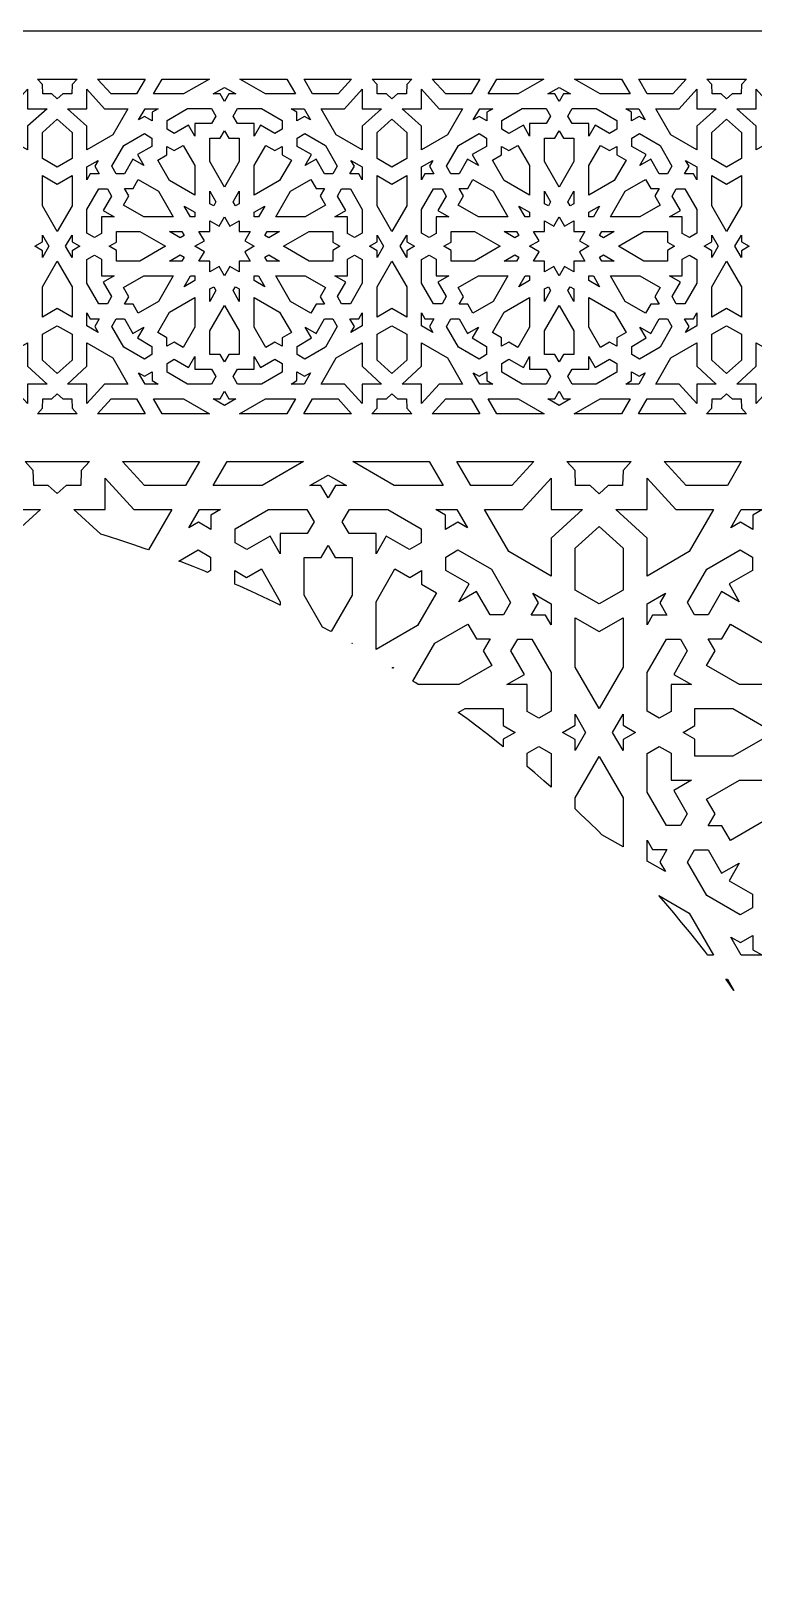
# Model space of a CAD drawing. Extents: x -430 to 430, y -1150 to 1150.
# Drawn here: x -5.4 to 145.7, y 823.6 to 1150 of the extents above; entities that cross this region are included whole.
import ezdxf

# ---------------------------------------------------------------- set-up
doc = ezdxf.new("R2010")
doc.units = 0
doc.layers.add('LAYER_1', color=18, linetype='CONTINUOUS')

msp = doc.modelspace()

# ---------------------------------------------------------------- linework, layer by layer
at = {"layer": 'LAYER_1'}
for points in [[(-430, -1150), (430, -1150), (430, 1150), (-430, 1150)], [(3.09, 1138.85), (3.03, 1136.9), (1.15, 1136.9), (0, 1135.84), (-1.15, 1136.9), (-3.03, 1136.9), (-3.09, 1138.85), (-4.15, 1140), (4.15, 1140)], [(16.57, 1136.9), (11.25, 1136.9), (8.42, 1140), (18.37, 1140)], [(26.44, 1136.9), (20.15, 1136.9), (21.94, 1140), (31.82, 1140)], [(49.83, 1136.9), (43.54, 1136.9), (38.17, 1140), (48.04, 1140)], [(58.73, 1136.9), (53.41, 1136.9), (51.62, 1140), (61.56, 1140)], [(73.09, 1138.85), (73.03, 1136.9), (71.15, 1136.9), (69.99, 1135.85), (68.84, 1136.9), (66.95, 1136.9), (66.89, 1138.85), (65.84, 1140), (74.15, 1140)], [(86.57, 1136.9), (81.25, 1136.9), (78.42, 1140), (88.36, 1140)], [(96.44, 1136.9), (90.15, 1136.9), (91.94, 1140), (101.81, 1140)], [(119.83, 1136.9), (113.54, 1136.9), (108.17, 1140), (118.04, 1140)], [(128.73, 1136.9), (123.41, 1136.9), (121.62, 1140), (131.56, 1140)], [(143.1, 1138.85), (143.04, 1136.9), (141.15, 1136.9), (139.99, 1135.84), (138.84, 1136.9), (136.95, 1136.9), (136.89, 1138.85), (135.84, 1140), (144.15, 1140)], [(-6.19, 1133.8), (-2.14, 1133.8), (-6.19, 1130.11), (-6.19, 1125.21), (-11.64, 1128.35), (-14.79, 1133.8), (-9.89, 1133.8), (-6.19, 1137.86)], [(9.89, 1133.8), (14.79, 1133.8), (11.64, 1128.35), (6.19, 1125.21), (6.19, 1130.11), (2.14, 1133.8), (6.19, 1133.8), (6.19, 1137.86)], [(37.35, 1136.9), (35.92, 1136.9), (34.99, 1135.3), (34.06, 1136.9), (32.63, 1136.9), (34.99, 1138.26)], [(63.79, 1133.8), (67.85, 1133.8), (63.79, 1130.11), (63.79, 1125.21), (58.34, 1128.35), (55.19, 1133.8), (60.1, 1133.8), (63.79, 1137.86)], [(79.89, 1133.8), (84.79, 1133.8), (81.64, 1128.35), (76.19, 1125.21), (76.19, 1130.11), (72.13, 1133.8), (76.19, 1133.8), (76.19, 1137.86)], [(107.35, 1136.9), (105.92, 1136.9), (104.99, 1135.3), (104.06, 1136.9), (102.63, 1136.9), (104.99, 1138.26)], [(133.79, 1133.8), (137.85, 1133.8), (133.79, 1130.11), (133.79, 1125.21), (128.34, 1128.35), (125.19, 1133.8), (130.1, 1133.8), (133.79, 1137.86)], [(149.89, 1133.8), (154.79, 1133.8), (151.64, 1128.35), (146.19, 1125.21), (146.19, 1130.11), (142.14, 1133.8), (146.19, 1133.8), (146.19, 1137.86)], [(19.84, 1133.09), (19.84, 1131.24), (18.24, 1132.16), (17, 1131.45), (18.36, 1133.8), (21.08, 1133.8)], [(33.17, 1132.22), (32.29, 1130.71), (28.81, 1130.71), (28.81, 1128.08), (27.49, 1130.36), (24.47, 1128.62), (22.96, 1129.49), (22.96, 1131.32), (27.27, 1133.81), (32.25, 1133.81)], [(47.02, 1131.32), (47.02, 1129.49), (45.51, 1128.62), (42.49, 1130.36), (41.17, 1128.08), (41.17, 1130.71), (37.69, 1130.71), (36.82, 1132.22), (37.73, 1133.81), (42.71, 1133.81)], [(52.98, 1131.45), (51.74, 1132.16), (50.14, 1131.24), (50.14, 1133.09), (48.9, 1133.8), (51.62, 1133.8)], [(89.84, 1133.09), (89.84, 1131.24), (88.24, 1132.16), (87, 1131.45), (88.36, 1133.8), (91.08, 1133.8)], [(103.17, 1132.22), (102.29, 1130.71), (98.81, 1130.71), (98.81, 1128.08), (97.49, 1130.36), (94.47, 1128.62), (92.96, 1129.49), (92.96, 1131.32), (97.27, 1133.81), (102.25, 1133.81)], [(117.02, 1131.32), (117.02, 1129.49), (115.51, 1128.62), (112.49, 1130.36), (111.17, 1128.08), (111.17, 1130.71), (107.69, 1130.71), (106.82, 1132.22), (107.73, 1133.81), (112.71, 1133.81)], [(122.98, 1131.45), (121.74, 1132.16), (120.14, 1131.24), (120.14, 1133.09), (118.9, 1133.8), (121.62, 1133.8)], [(3.09, 1128.8), (3.09, 1123.38), (0, 1121.6), (-3.09, 1123.38), (-3.09, 1128.8), (0, 1131.61)], [(73.09, 1128.8), (73.09, 1123.38), (70.01, 1121.6), (69.99, 1121.61), (69.98, 1121.6), (66.89, 1123.38), (66.89, 1128.8), (69.98, 1131.61), (69.99, 1131.6), (70.01, 1131.61)], [(143.1, 1128.8), (143.1, 1123.38), (139.99, 1121.6), (136.89, 1123.38), (136.89, 1128.8), (139.99, 1131.61)], [(19.8, 1127.66), (19.8, 1125.92), (16.78, 1124.18), (18.1, 1121.9), (15.82, 1123.21), (14.07, 1120.19), (12.33, 1120.19), (11.42, 1121.78), (13.91, 1126.09), (18.22, 1128.58)], [(28.81, 1121.89), (28.81, 1115.71), (23.46, 1118.8), (21.01, 1123.05), (22.92, 1124.15), (22.92, 1125.91), (24.45, 1125.03), (26.36, 1126.13)], [(35.88, 1127.62), (38.08, 1127.62), (38.08, 1122.72), (34.99, 1117.37), (31.9, 1122.72), (31.9, 1127.62), (34.11, 1127.62), (34.99, 1129.15)], [(45.53, 1125.03), (47.06, 1125.91), (47.06, 1124.15), (48.97, 1123.05), (46.52, 1118.8), (41.17, 1115.71), (41.17, 1121.89), (43.63, 1126.13)], [(56.08, 1126.09), (58.57, 1121.78), (57.65, 1120.19), (55.91, 1120.19), (54.17, 1123.21), (51.88, 1121.9), (53.2, 1124.18), (50.18, 1125.92), (50.18, 1127.66), (51.77, 1128.58)], [(89.8, 1127.66), (89.8, 1125.92), (86.78, 1124.18), (88.1, 1121.9), (85.82, 1123.21), (84.07, 1120.19), (82.33, 1120.19), (81.42, 1121.78), (83.9, 1126.09), (88.22, 1128.58)], [(98.81, 1121.89), (98.81, 1115.71), (93.46, 1118.8), (91.01, 1123.05), (92.92, 1124.15), (92.92, 1125.91), (94.45, 1125.03), (96.36, 1126.13)], [(105.87, 1127.62), (108.08, 1127.62), (108.08, 1122.72), (104.99, 1117.37), (101.9, 1122.72), (101.9, 1127.62), (104.11, 1127.62), (104.99, 1129.15)], [(115.53, 1125.03), (117.06, 1125.91), (117.06, 1124.15), (118.97, 1123.05), (116.52, 1118.8), (111.17, 1115.71), (111.17, 1121.89), (113.62, 1126.13)], [(126.08, 1126.09), (128.57, 1121.78), (127.65, 1120.19), (125.91, 1120.19), (124.16, 1123.21), (121.88, 1121.9), (123.2, 1124.18), (120.18, 1125.92), (120.18, 1127.66), (121.76, 1128.58)], [(7.83, 1121.75), (8.76, 1120.15), (6.9, 1120.15), (6.19, 1118.91), (6.19, 1121.63), (8.55, 1122.99)], [(63.79, 1121.63), (63.79, 1118.91), (63.08, 1120.15), (61.23, 1120.15), (62.15, 1121.75), (61.44, 1122.99)], [(77.83, 1121.75), (78.76, 1120.15), (76.9, 1120.15), (76.19, 1118.91), (76.19, 1121.63), (78.55, 1122.99)], [(133.79, 1121.63), (133.79, 1118.91), (133.08, 1120.15), (131.23, 1120.15), (132.15, 1121.75), (131.44, 1122.99)], [(3.09, 1113.45), (0, 1108.1), (-3.09, 1113.45), (-3.09, 1119.81), (0, 1118.03), (3.09, 1119.81)], [(73.09, 1113.45), (70.01, 1108.1), (69.99, 1108.12), (69.98, 1108.1), (66.89, 1113.45), (66.89, 1119.81), (69.98, 1118.03), (69.99, 1118.04), (70.01, 1118.03), (73.09, 1119.81)], [(143.1, 1113.45), (139.99, 1108.1), (136.89, 1113.45), (136.89, 1119.81), (139.99, 1118.03), (143.1, 1119.81)], [(11.38, 1115.53), (9.64, 1112.51), (11.92, 1111.19), (9.28, 1111.19), (9.28, 1107.7), (7.77, 1106.83), (6.19, 1107.75), (6.19, 1112.72), (8.68, 1117.04), (10.51, 1117.04)], [(21.19, 1116.54), (24.28, 1111.19), (18.11, 1111.19), (13.86, 1113.64), (14.96, 1115.55), (14.08, 1117.08), (15.85, 1117.08), (16.95, 1118.99)], [(33.2, 1114.28), (32.73, 1113.45), (31.9, 1113.93), (31.9, 1116.53)], [(38.08, 1113.93), (37.26, 1113.45), (36.78, 1114.28), (38.08, 1116.53)], [(54.13, 1117.08), (55.9, 1117.08), (55.02, 1115.55), (56.12, 1113.64), (51.88, 1111.19), (45.7, 1111.19), (48.79, 1116.54), (53.03, 1118.99)], [(63.79, 1112.72), (63.79, 1107.75), (62.21, 1106.83), (60.7, 1107.7), (60.7, 1111.19), (58.06, 1111.19), (60.35, 1112.51), (58.6, 1115.53), (59.48, 1117.04), (61.31, 1117.04)], [(81.38, 1115.53), (79.63, 1112.51), (81.92, 1111.19), (79.28, 1111.19), (79.28, 1107.7), (77.77, 1106.83), (76.19, 1107.75), (76.19, 1112.72), (78.68, 1117.04), (80.51, 1117.04)], [(91.19, 1116.54), (94.28, 1111.19), (88.11, 1111.19), (83.86, 1113.64), (84.96, 1115.55), (84.08, 1117.08), (85.85, 1117.08), (86.95, 1118.99)], [(103.2, 1114.28), (102.73, 1113.45), (101.9, 1113.93), (101.9, 1116.53)], [(108.08, 1113.93), (107.25, 1113.45), (106.78, 1114.28), (108.08, 1116.53)], [(124.13, 1117.08), (125.9, 1117.08), (125.02, 1115.55), (126.12, 1113.64), (121.87, 1111.19), (115.7, 1111.19), (118.79, 1116.54), (123.03, 1118.99)], [(133.79, 1112.72), (133.79, 1107.75), (132.21, 1106.83), (130.7, 1107.7), (130.7, 1111.19), (128.06, 1111.19), (130.35, 1112.51), (128.6, 1115.53), (129.47, 1117.04), (131.3, 1117.04)], [(28.81, 1112.14), (28.81, 1111.19), (27.86, 1111.19), (26.55, 1113.44)], [(42.13, 1111.19), (41.17, 1111.19), (41.17, 1112.14), (43.43, 1113.44)], [(98.81, 1112.14), (98.81, 1111.19), (97.86, 1111.19), (96.55, 1113.44)], [(112.13, 1111.19), (111.17, 1111.19), (111.17, 1112.14), (113.43, 1113.44)], [(36.12, 1109.22), (38.08, 1110.35), (38.08, 1108.09), (40.34, 1108.09), (39.21, 1106.14), (41.17, 1105.01), (39.21, 1103.88), (40.34, 1101.92), (38.08, 1101.92), (38.08, 1099.66), (36.12, 1100.79), (34.99, 1098.83), (33.86, 1100.79), (31.9, 1099.66), (31.9, 1101.92), (29.64, 1101.92), (30.77, 1103.88), (28.81, 1105.01), (30.77, 1106.14), (29.64, 1108.09), (31.9, 1108.09), (31.9, 1110.35), (33.86, 1109.22), (34.99, 1111.18)], [(106.12, 1109.22), (108.08, 1110.35), (108.08, 1108.09), (110.34, 1108.09), (109.21, 1106.14), (111.17, 1105.01), (109.21, 1103.88), (110.34, 1101.92), (108.08, 1101.92), (108.08, 1099.66), (106.12, 1100.79), (104.99, 1098.83), (103.86, 1100.79), (101.9, 1099.66), (101.9, 1101.92), (99.64, 1101.92), (100.77, 1103.88), (98.81, 1105.01), (100.77, 1106.14), (99.64, 1108.09), (101.9, 1108.09), (101.9, 1110.35), (103.86, 1109.22), (104.99, 1111.18)], [(-1.73, 1105.01), (-3.09, 1102.65), (-3.09, 1104.08), (-4.7, 1105.01), (-3.09, 1105.93), (-3.09, 1107.36)], [(3.09, 1105.93), (4.7, 1105.01), (3.09, 1104.08), (3.09, 1102.65), (1.73, 1105.01), (3.09, 1107.36)], [(22.63, 1105.01), (17.28, 1101.92), (12.38, 1101.92), (12.38, 1104.12), (10.85, 1105.01), (12.38, 1105.89), (12.38, 1108.09), (17.28, 1108.09)], [(26.55, 1107.27), (25.72, 1106.79), (23.47, 1108.09), (26.07, 1108.09)], [(44.26, 1106.79), (43.44, 1107.27), (43.91, 1108.09), (46.52, 1108.09)], [(57.61, 1105.89), (59.14, 1105.01), (57.61, 1104.12), (57.61, 1101.92), (52.7, 1101.92), (47.36, 1105.01), (52.7, 1108.09), (57.61, 1108.09)], [(68.25, 1105.01), (66.89, 1102.65), (66.89, 1104.08), (65.29, 1105.01), (66.89, 1105.93), (66.89, 1107.36)], [(73.09, 1105.93), (74.7, 1105.01), (73.09, 1104.08), (73.09, 1102.65), (71.73, 1105.01), (73.09, 1107.36)], [(92.63, 1105.01), (87.28, 1101.92), (82.38, 1101.92), (82.38, 1104.12), (80.85, 1105.01), (82.38, 1105.89), (82.38, 1108.09), (87.28, 1108.09)], [(96.54, 1107.27), (95.72, 1106.79), (93.47, 1108.09), (96.07, 1108.09)], [(114.26, 1106.79), (113.44, 1107.27), (113.91, 1108.09), (116.52, 1108.09)], [(127.61, 1105.89), (129.13, 1105.01), (127.61, 1104.12), (127.61, 1101.92), (122.7, 1101.92), (117.36, 1105.01), (122.7, 1108.09), (127.61, 1108.09)], [(138.25, 1105.01), (136.89, 1102.65), (136.89, 1104.08), (135.28, 1105.01), (136.89, 1105.93), (136.89, 1107.36)], [(143.1, 1105.93), (144.7, 1105.01), (143.1, 1104.08), (143.1, 1102.65), (141.74, 1105.01), (143.1, 1107.36)], [(26.55, 1102.75), (26.07, 1101.92), (23.47, 1101.92), (25.72, 1103.22)], [(46.52, 1101.92), (43.91, 1101.92), (43.44, 1102.75), (44.26, 1103.22)], [(96.54, 1102.75), (96.07, 1101.92), (93.47, 1101.92), (95.72, 1103.22)], [(116.52, 1101.92), (113.91, 1101.92), (113.44, 1102.75), (114.26, 1103.22)], [(3.09, 1096.57), (3.09, 1090.2), (0, 1091.98), (-3.09, 1090.2), (-3.09, 1096.57), (0, 1101.91)], [(9.28, 1102.31), (9.28, 1098.82), (11.92, 1098.82), (9.64, 1097.51), (11.38, 1094.49), (10.51, 1092.98), (8.68, 1092.98), (6.19, 1097.29), (6.19, 1102.27), (7.77, 1103.18)], [(63.79, 1102.27), (63.79, 1097.29), (61.31, 1092.98), (59.48, 1092.98), (58.6, 1094.49), (60.35, 1097.51), (58.06, 1098.82), (60.7, 1098.82), (60.7, 1102.31), (62.21, 1103.18)], [(73.09, 1096.57), (73.09, 1090.2), (69.99, 1091.98), (66.89, 1090.2), (66.89, 1096.57), (69.99, 1101.91)], [(79.28, 1102.31), (79.28, 1098.82), (81.92, 1098.82), (79.63, 1097.51), (81.38, 1094.49), (80.51, 1092.98), (78.68, 1092.98), (76.19, 1097.29), (76.19, 1102.27), (77.77, 1103.18)], [(133.79, 1102.27), (133.79, 1097.29), (131.3, 1092.98), (129.47, 1092.98), (128.6, 1094.49), (130.35, 1097.51), (128.06, 1098.82), (130.7, 1098.82), (130.7, 1102.31), (132.21, 1103.18)], [(143.1, 1096.57), (143.1, 1090.2), (139.99, 1091.98), (136.89, 1090.2), (136.89, 1096.57), (139.99, 1101.91)], [(21.19, 1093.48), (16.95, 1091.03), (15.85, 1092.94), (14.08, 1092.94), (14.96, 1094.47), (13.86, 1096.37), (18.11, 1098.82), (24.28, 1098.82)], [(28.81, 1097.87), (26.55, 1096.57), (27.86, 1098.83), (28.81, 1098.83)], [(43.43, 1096.57), (41.17, 1097.87), (41.17, 1098.83), (42.13, 1098.83)], [(56.12, 1096.37), (55.02, 1094.47), (55.9, 1092.94), (54.13, 1092.94), (53.03, 1091.03), (48.79, 1093.48), (45.7, 1098.82), (51.88, 1098.82)], [(91.19, 1093.48), (86.95, 1091.03), (85.85, 1092.94), (84.08, 1092.94), (84.96, 1094.47), (83.86, 1096.37), (88.11, 1098.82), (94.28, 1098.82)], [(98.81, 1097.87), (96.55, 1096.57), (97.86, 1098.83), (98.81, 1098.83)], [(113.43, 1096.57), (111.17, 1097.87), (111.17, 1098.83), (112.13, 1098.83)], [(126.12, 1096.37), (125.02, 1094.47), (125.9, 1092.94), (124.13, 1092.94), (123.03, 1091.03), (118.79, 1093.48), (115.7, 1098.82), (121.87, 1098.82)], [(28.81, 1088.12), (26.36, 1083.88), (24.45, 1084.98), (22.92, 1084.1), (22.92, 1085.87), (21.01, 1086.97), (23.46, 1091.21), (28.81, 1094.3)], [(33.2, 1095.74), (31.9, 1093.49), (31.9, 1096.09), (32.73, 1096.56)], [(38.08, 1096.09), (38.08, 1093.49), (36.78, 1095.74), (37.26, 1096.56)], [(46.52, 1091.21), (48.97, 1086.97), (47.06, 1085.87), (47.06, 1084.1), (45.53, 1084.98), (43.63, 1083.88), (41.17, 1088.12), (41.17, 1094.3)], [(98.81, 1088.12), (96.36, 1083.88), (94.45, 1084.98), (92.92, 1084.1), (92.92, 1085.87), (91.01, 1086.97), (93.46, 1091.21), (98.81, 1094.3)], [(103.2, 1095.74), (101.9, 1093.49), (101.9, 1096.09), (102.73, 1096.56)], [(108.08, 1096.09), (108.08, 1093.49), (106.78, 1095.74), (107.25, 1096.56)], [(116.52, 1091.21), (118.97, 1086.97), (117.06, 1085.87), (117.06, 1084.1), (115.53, 1084.98), (113.62, 1083.88), (111.17, 1088.12), (111.17, 1094.3)], [(6.9, 1089.86), (8.76, 1089.86), (7.83, 1088.26), (8.55, 1087.02), (6.19, 1088.38), (6.19, 1091.1)], [(38.08, 1087.3), (38.08, 1082.4), (35.88, 1082.4), (34.99, 1080.87), (34.11, 1082.4), (31.9, 1082.4), (31.9, 1087.3), (34.99, 1092.64)], [(63.79, 1088.38), (61.44, 1087.02), (62.15, 1088.26), (61.23, 1089.86), (63.08, 1089.86), (63.79, 1091.1)], [(76.9, 1089.86), (78.76, 1089.86), (77.83, 1088.26), (78.55, 1087.02), (76.19, 1088.38), (76.19, 1091.1)], [(108.08, 1087.3), (108.08, 1082.4), (105.87, 1082.4), (104.99, 1080.87), (104.11, 1082.4), (101.9, 1082.4), (101.9, 1087.3), (104.99, 1092.64)], [(133.79, 1088.38), (131.44, 1087.02), (132.15, 1088.26), (131.23, 1089.86), (133.08, 1089.86), (133.79, 1091.1)], [(3.09, 1086.63), (3.09, 1081.22), (0, 1078.4), (-3.09, 1081.22), (-3.09, 1086.63), (0, 1088.41)], [(15.82, 1086.8), (18.1, 1088.12), (16.78, 1085.84), (19.8, 1084.09), (19.8, 1082.35), (18.22, 1081.43), (13.91, 1083.92), (11.42, 1088.23), (12.33, 1089.82), (14.07, 1089.82)], [(58.57, 1088.23), (56.08, 1083.92), (51.77, 1081.43), (50.18, 1082.35), (50.18, 1084.09), (53.2, 1085.84), (51.88, 1088.12), (54.17, 1086.8), (55.91, 1089.82), (57.65, 1089.82)], [(73.09, 1086.63), (73.09, 1081.22), (69.99, 1078.4), (66.89, 1081.22), (66.89, 1086.63), (69.99, 1088.41)], [(85.82, 1086.8), (88.1, 1088.12), (86.78, 1085.84), (89.8, 1084.09), (89.8, 1082.35), (88.22, 1081.43), (83.9, 1083.92), (81.42, 1088.23), (82.33, 1089.82), (84.07, 1089.82)], [(128.57, 1088.23), (126.08, 1083.92), (121.76, 1081.43), (120.18, 1082.35), (120.18, 1084.09), (123.2, 1085.84), (121.88, 1088.12), (124.16, 1086.8), (125.91, 1089.82), (127.65, 1089.82)], [(143.1, 1086.63), (143.1, 1081.22), (139.99, 1078.4), (136.89, 1081.22), (136.89, 1086.63), (139.99, 1088.41)], [(-6.19, 1079.91), (-2.14, 1076.21), (-6.19, 1076.21), (-6.19, 1072.16), (-9.89, 1076.21), (-14.79, 1076.21), (-11.64, 1081.66), (-6.19, 1084.81)], [(11.64, 1081.66), (14.79, 1076.21), (9.89, 1076.21), (6.19, 1072.16), (6.19, 1076.21), (2.14, 1076.21), (6.19, 1079.91), (6.19, 1084.81)], [(63.79, 1079.91), (67.85, 1076.21), (63.79, 1076.21), (63.79, 1072.16), (60.1, 1076.21), (55.19, 1076.21), (58.34, 1081.66), (63.79, 1084.81)], [(81.64, 1081.66), (84.79, 1076.21), (79.89, 1076.21), (76.19, 1072.16), (76.19, 1076.21), (72.13, 1076.21), (76.19, 1079.91), (76.19, 1084.81)], [(133.79, 1079.91), (137.85, 1076.21), (133.79, 1076.21), (133.79, 1072.16), (130.1, 1076.21), (125.19, 1076.21), (128.34, 1081.66), (133.79, 1084.81)], [(151.64, 1081.66), (154.79, 1076.21), (149.89, 1076.21), (146.19, 1072.16), (146.19, 1076.21), (142.14, 1076.21), (146.19, 1079.91), (146.19, 1084.81)], [(28.81, 1079.3), (32.29, 1079.3), (33.17, 1077.79), (32.25, 1076.21), (27.27, 1076.21), (22.96, 1078.7), (22.96, 1080.53), (24.47, 1081.4), (27.49, 1079.65), (28.81, 1081.94)], [(42.49, 1079.65), (45.51, 1081.4), (47.02, 1080.53), (47.02, 1078.7), (42.71, 1076.21), (37.73, 1076.21), (36.82, 1077.79), (37.69, 1079.3), (41.17, 1079.3), (41.17, 1081.94)], [(98.81, 1079.3), (102.29, 1079.3), (103.17, 1077.79), (102.25, 1076.21), (97.27, 1076.21), (92.96, 1078.7), (92.96, 1080.53), (94.47, 1081.4), (97.49, 1079.65), (98.81, 1081.94)], [(112.49, 1079.65), (115.51, 1081.4), (117.02, 1080.53), (117.02, 1078.7), (112.71, 1076.21), (107.73, 1076.21), (106.82, 1077.79), (107.69, 1079.3), (111.17, 1079.3), (111.17, 1081.94)], [(19.84, 1076.92), (21.08, 1076.21), (18.36, 1076.21), (17, 1078.57), (18.24, 1077.85), (19.84, 1078.78)], [(51.74, 1077.85), (52.98, 1078.57), (51.62, 1076.21), (48.9, 1076.21), (50.14, 1076.92), (50.14, 1078.78)], [(89.84, 1076.92), (91.08, 1076.21), (88.36, 1076.21), (87, 1078.57), (88.24, 1077.85), (89.84, 1078.78)], [(121.74, 1077.85), (122.98, 1078.57), (121.62, 1076.21), (118.9, 1076.21), (120.14, 1076.92), (120.14, 1078.78)], [(1.15, 1073.11), (3.03, 1073.11), (3.09, 1071.17), (4.16, 1070), (-4.16, 1070), (-3.09, 1071.17), (-3.03, 1073.11), (-1.15, 1073.11), (0, 1074.15)], [(35.92, 1073.11), (37.35, 1073.11), (34.99, 1071.75), (32.63, 1073.11), (34.06, 1073.11), (34.99, 1074.72)], [(71.15, 1073.11), (73.03, 1073.11), (73.09, 1071.17), (74.16, 1070), (65.82, 1070), (66.89, 1071.17), (66.95, 1073.11), (68.84, 1073.11), (69.99, 1074.15)], [(105.92, 1073.11), (107.35, 1073.11), (104.99, 1071.75), (102.63, 1073.11), (104.06, 1073.11), (104.99, 1074.72)], [(141.15, 1073.11), (143.04, 1073.11), (143.1, 1071.17), (144.16, 1070), (135.82, 1070), (136.89, 1071.17), (136.95, 1073.11), (138.84, 1073.11), (139.99, 1074.15)], [(18.37, 1070), (8.41, 1070), (11.25, 1073.11), (16.57, 1073.11)], [(31.84, 1070), (21.95, 1070), (20.15, 1073.11), (26.44, 1073.11)], [(48.04, 1070), (38.14, 1070), (43.54, 1073.11), (49.83, 1073.11)], [(61.57, 1070), (51.61, 1070), (53.41, 1073.11), (58.73, 1073.11)], [(88.37, 1070), (78.41, 1070), (81.25, 1073.11), (86.57, 1073.11)], [(101.84, 1070), (91.95, 1070), (90.15, 1073.11), (96.44, 1073.11)], [(118.04, 1070), (108.14, 1070), (113.54, 1073.11), (119.83, 1073.11)], [(131.57, 1070), (121.61, 1070), (123.41, 1073.11), (128.73, 1073.11)], [(5.02, 1058.13), (4.92, 1054.98), (1.87, 1054.98), (0, 1053.28), (-1.87, 1054.98), (-4.92, 1054.98), (-5.02, 1058.13), (-6.73, 1060), (6.73, 1060)], [(26.85, 1054.98), (18.23, 1054.98), (13.65, 1060), (29.75, 1060)], [(42.83, 1054.98), (32.63, 1054.98), (35.53, 1060), (51.52, 1060)], [(80.7, 1054.98), (70.5, 1054.98), (61.81, 1060), (77.8, 1060)], [(99.68, 1060), (95.1, 1054.98), (86.48, 1054.98), (83.58, 1060)], [(118.36, 1058.13), (118.26, 1054.98), (115.21, 1054.98), (113.33, 1053.27), (111.46, 1054.98), (108.41, 1054.98), (108.31, 1058.13), (106.6, 1060), (120.06, 1060)], [(140.19, 1054.98), (131.57, 1054.98), (126.98, 1060), (143.08, 1060)], [(-10.03, 1049.97), (-3.47, 1049.97), (-9.15, 1044.79), (-10.72, 1044.3), (-13.29, 1043.48), (-15.84, 1042.64), (-18.38, 1041.77), (-19.08, 1041.52), (-23.96, 1049.97), (-16.02, 1049.97), (-10.03, 1056.53)], [(16.02, 1049.97), (23.96, 1049.97), (19.08, 1041.52), (18.38, 1041.77), (15.84, 1042.64), (13.29, 1043.48), (10.72, 1044.3), (9.15, 1044.79), (3.47, 1049.97), (10.03, 1049.97), (10.03, 1056.53)], [(60.48, 1054.98), (58.17, 1054.98), (56.66, 1052.38), (55.16, 1054.98), (52.85, 1054.98), (56.66, 1057.18)], [(103.3, 1049.97), (109.86, 1049.97), (103.3, 1043.99), (103.3, 1036.05), (94.47, 1041.15), (89.37, 1049.97), (97.31, 1049.97), (103.3, 1056.53)], [(129.36, 1049.97), (137.29, 1049.97), (132.2, 1041.15), (123.37, 1036.05), (123.37, 1043.99), (116.81, 1049.97), (123.37, 1049.97), (123.37, 1056.53)], [(32.14, 1048.81), (32.14, 1045.81), (29.54, 1047.31), (27.54, 1046.16), (29.74, 1049.97), (34.15, 1049.97)], [(53.71, 1047.41), (52.3, 1044.96), (46.65, 1044.96), (46.65, 1040.7), (44.52, 1044.39), (39.63, 1041.57), (37.19, 1042.98), (37.19, 1045.94), (44.17, 1049.97), (52.23, 1049.97)], [(76.14, 1045.94), (76.14, 1042.98), (73.7, 1041.57), (68.81, 1044.39), (66.68, 1040.7), (66.68, 1044.96), (61.03, 1044.96), (59.62, 1047.41), (61.1, 1049.97), (69.16, 1049.97)], [(85.79, 1046.16), (83.79, 1047.31), (81.19, 1045.81), (81.19, 1048.81), (79.18, 1049.97), (83.59, 1049.97)], [(145.48, 1048.81), (145.48, 1045.81), (142.88, 1047.31), (140.87, 1046.16), (143.08, 1049.97), (147.49, 1049.97)], [(118.36, 1041.86), (118.36, 1033.1), (113.33, 1030.22), (108.31, 1033.1), (108.31, 1041.86), (113.33, 1046.43)], [(32.07, 1040.03), (32.07, 1037.21), (31.4, 1036.82), (30.87, 1037.04), (28.4, 1038.04), (25.91, 1039.01), (25.46, 1039.18), (29.51, 1041.51)], [(58.1, 1039.96), (61.67, 1039.96), (61.67, 1032.02), (57.27, 1024.42), (57.08, 1024.52), (55.5, 1025.39), (51.66, 1032.02), (51.66, 1039.96), (55.23, 1039.96), (56.66, 1042.43)], [(90.8, 1037.48), (94.83, 1030.5), (93.35, 1027.94), (90.53, 1027.94), (87.71, 1032.83), (84.01, 1030.69), (86.15, 1034.39), (81.26, 1037.21), (81.26, 1040.03), (83.82, 1041.51)], [(145.41, 1040.03), (145.41, 1037.21), (140.52, 1034.39), (142.66, 1030.69), (138.96, 1032.83), (136.14, 1027.94), (133.31, 1027.94), (131.83, 1030.5), (135.86, 1037.48), (142.85, 1041.51)], [(46.65, 1030.68), (46.65, 1029.95), (45.39, 1030.57), (43, 1031.7), (40.61, 1032.82), (38.19, 1033.91), (37.12, 1034.38), (37.12, 1037.2), (39.6, 1035.77), (42.69, 1037.55)], [(73.73, 1035.77), (76.21, 1037.2), (76.21, 1034.34), (79.3, 1032.55), (75.33, 1025.68), (66.68, 1020.69), (66.68, 1030.68), (70.64, 1037.55)], [(103.3, 1030.27), (103.3, 1025.86), (102.14, 1027.87), (99.14, 1027.87), (100.64, 1030.46), (99.48, 1032.47)], [(126.03, 1030.46), (127.53, 1027.87), (124.53, 1027.87), (123.37, 1025.86), (123.37, 1030.27), (127.19, 1032.47)], [(87.66, 1022.89), (90.52, 1022.89), (89.09, 1020.42), (90.87, 1017.33), (84, 1013.36), (75.48, 1013.36), (74.99, 1013.69), (74.41, 1014.07), (79, 1022.02), (85.87, 1025.98)], [(118.36, 1017.02), (113.33, 1008.36), (108.31, 1017.02), (108.31, 1027.32), (113.33, 1024.43), (118.36, 1027.32)], [(147.67, 1022.02), (152.66, 1013.36), (142.67, 1013.36), (135.79, 1017.33), (137.58, 1020.42), (136.15, 1022.89), (139.01, 1022.89), (140.79, 1025.98)], [(61.67, 1021.94), (61.66, 1021.95), (61.64, 1021.96), (61.67, 1022.01)], [(103.3, 1015.85), (103.3, 1007.79), (100.73, 1006.31), (98.29, 1007.72), (98.29, 1013.36), (94.02, 1013.36), (97.72, 1015.49), (94.89, 1020.38), (96.31, 1022.83), (99.27, 1022.83)], [(131.77, 1020.38), (128.95, 1015.49), (132.65, 1013.36), (128.38, 1013.36), (128.38, 1007.72), (125.93, 1006.31), (123.37, 1007.79), (123.37, 1015.85), (127.4, 1022.83), (130.36, 1022.83)], [(70.2, 1016.79), (70.08, 1016.87), (70.32, 1017.01)], [(93.28, 1004.78), (95.75, 1003.35), (93.28, 1001.92), (93.28, 1000.35), (91.84, 1001.5), (89.8, 1003.09), (87.73, 1004.67), (85.65, 1006.22), (83.89, 1007.51), (85.34, 1008.35), (93.28, 1008.35)], [(110.51, 1003.35), (108.31, 999.54), (108.31, 1001.85), (105.71, 1003.35), (108.31, 1004.85), (108.31, 1007.17)], [(118.36, 1004.85), (120.96, 1003.35), (118.36, 1001.85), (118.36, 999.54), (116.16, 1003.35), (118.36, 1007.17)], [(149.98, 1003.35), (141.32, 998.35), (133.39, 998.35), (133.39, 1001.92), (130.91, 1003.35), (133.39, 1004.78), (133.39, 1008.35), (141.32, 1008.35)], [(103.3, 998.92), (103.3, 991.91), (101.81, 993.22), (99.86, 994.91), (98.29, 996.24), (98.29, 998.99), (100.73, 1000.4)], [(128.38, 998.99), (128.38, 993.34), (132.65, 993.34), (128.95, 991.21), (131.77, 986.32), (130.36, 983.88), (127.4, 983.88), (123.37, 990.86), (123.37, 998.92), (125.93, 1000.4)], [(118.36, 989.69), (118.36, 979.39), (113.89, 981.95), (113.18, 982.66), (111.33, 984.47), (109.47, 986.25), (108.31, 987.34), (108.31, 989.69), (113.33, 998.34)], [(147.67, 984.69), (140.79, 980.72), (139.01, 983.81), (136.15, 983.81), (137.58, 986.29), (135.79, 989.38), (142.67, 993.34), (152.66, 993.34)], [(124.53, 978.84), (127.53, 978.84), (126.03, 976.24), (127.19, 974.23), (123.37, 976.44), (123.37, 980.84)], [(138.96, 973.88), (142.66, 976.01), (140.52, 972.32), (145.41, 969.5), (145.41, 966.68), (142.85, 965.19), (135.86, 969.22), (131.83, 976.2), (133.31, 978.77), (136.14, 978.77)], [(132.2, 965.56), (137.29, 956.73), (136.09, 956.73), (135.44, 957.58), (133.84, 959.61), (132.23, 961.62), (130.6, 963.62), (128.94, 965.6), (127.27, 967.57), (125.81, 969.24)], [(145.48, 957.89), (147.49, 956.73), (143.08, 956.73), (140.87, 960.55), (142.88, 959.39), (145.48, 960.89)], [(141.53, 949.39), (140.09, 951.4), (139.85, 951.73), (140.19, 951.73)]]:
    msp.add_lwpolyline(points, close=True, dxfattribs=at)

doc.saveas('drawing.dxf')
